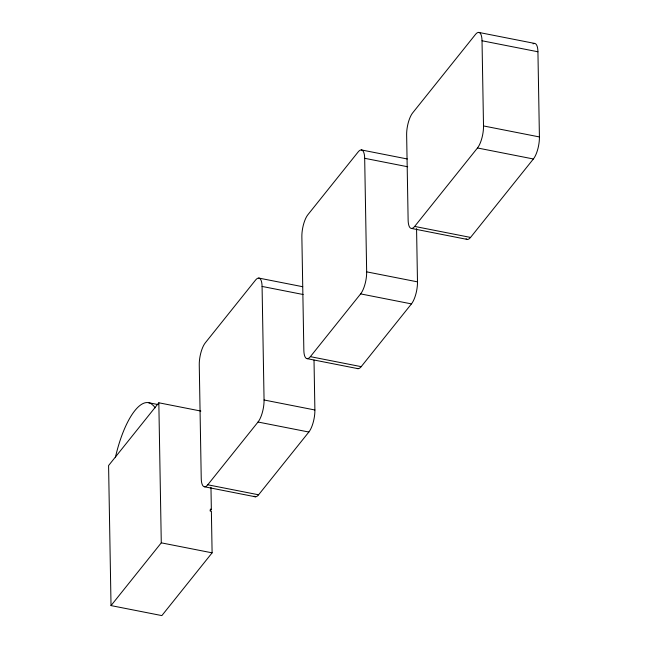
<?xml version="1.0" encoding="UTF-8"?>
<svg xmlns="http://www.w3.org/2000/svg" width="648" height="648" viewBox="0 0 648 648"><rect width="100%" height="100%" fill="white"/><g stroke="black" fill="none" stroke-linecap="round" stroke-linejoin="round"><path stroke-width="0.97" d="M200.864 411.059L158.833 402.789L108.581 465.548L111.027 605.596L161.854 615.6L212.107 552.841L211.378 511.207L210.365 511.005L210.333 509.109L211.345 509.312L210.965 487.191M111.027 605.596L161.279 542.838L158.833 402.789M207.765 484.785L258.026 422.026A16.492 5.524 -78.9 0 0 264.06 399.986L262.076 286.432A16.492 5.524 -78.9 0 0 255.547 280.082L205.294 342.841A16.492 5.524 -78.9 0 0 199.26 364.881L201.236 478.435A16.492 5.524 -78.9 0 0 207.765 484.785L258.593 494.789L308.853 432.03A16.492 5.524 -78.9 0 0 314.888 409.99L314.013 360.094M310.376 356.651L360.628 293.892A16.492 5.524 -78.9 0 0 366.663 271.852L364.678 158.298A16.492 5.524 -78.9 0 0 358.15 151.948L307.897 214.707A16.492 5.524 -78.9 0 0 301.863 236.747L303.847 350.301A16.492 5.524 -78.9 0 0 310.376 356.651L361.203 366.655L411.456 303.896A16.492 5.524 -78.9 0 0 417.49 281.856L416.559 228.598M414.655 226.427L477.479 147.979A16.492 5.524 -78.9 0 0 483.513 125.939L482.023 40.767A16.492 5.524 -78.9 0 0 475.494 34.417L412.671 112.874A16.492 5.524 -78.9 0 0 406.636 134.906L408.127 220.077A16.492 5.524 -78.9 0 0 414.655 226.427L470.561 237.427L533.385 158.979A16.492 5.524 -78.9 0 0 539.42 136.939L537.929 51.775A16.492 5.524 -78.9 0 0 533.037 43.878M210.09 510.883L211.345 509.312M478.67 32.4L534.576 43.408M482.023 40.767L537.929 51.775M483.513 125.939L539.42 136.939M477.479 147.979L533.385 158.979M361.325 149.923L407.268 158.971M364.678 158.298L407.689 166.763M411.48 228.444L467.394 239.452M366.663 271.852L417.49 281.856M360.628 293.892L411.456 303.896M258.722 278.057L302.705 286.716M262.076 286.432L303.126 294.508M307.201 358.668L358.028 368.671M264.06 399.986L314.888 409.99M258.026 422.026L308.853 432.03M148.489 402.692L158.266 404.611M204.598 486.802L255.417 496.805M161.279 542.838L212.107 552.841M470.561 237.427A16.492 5.524 -78.9 0 1 466.05 238.82M155.107 407.851A65.975 22.097 -78.9 0 0 153.503 405.705L151.114 403.696A65.975 22.097 -78.9 0 0 115.344 457.666M258.593 494.789A16.492 5.524 -78.9 0 1 254.081 496.182M361.203 366.655A16.492 5.524 -78.9 0 1 357.323 368.493"/></g></svg>
